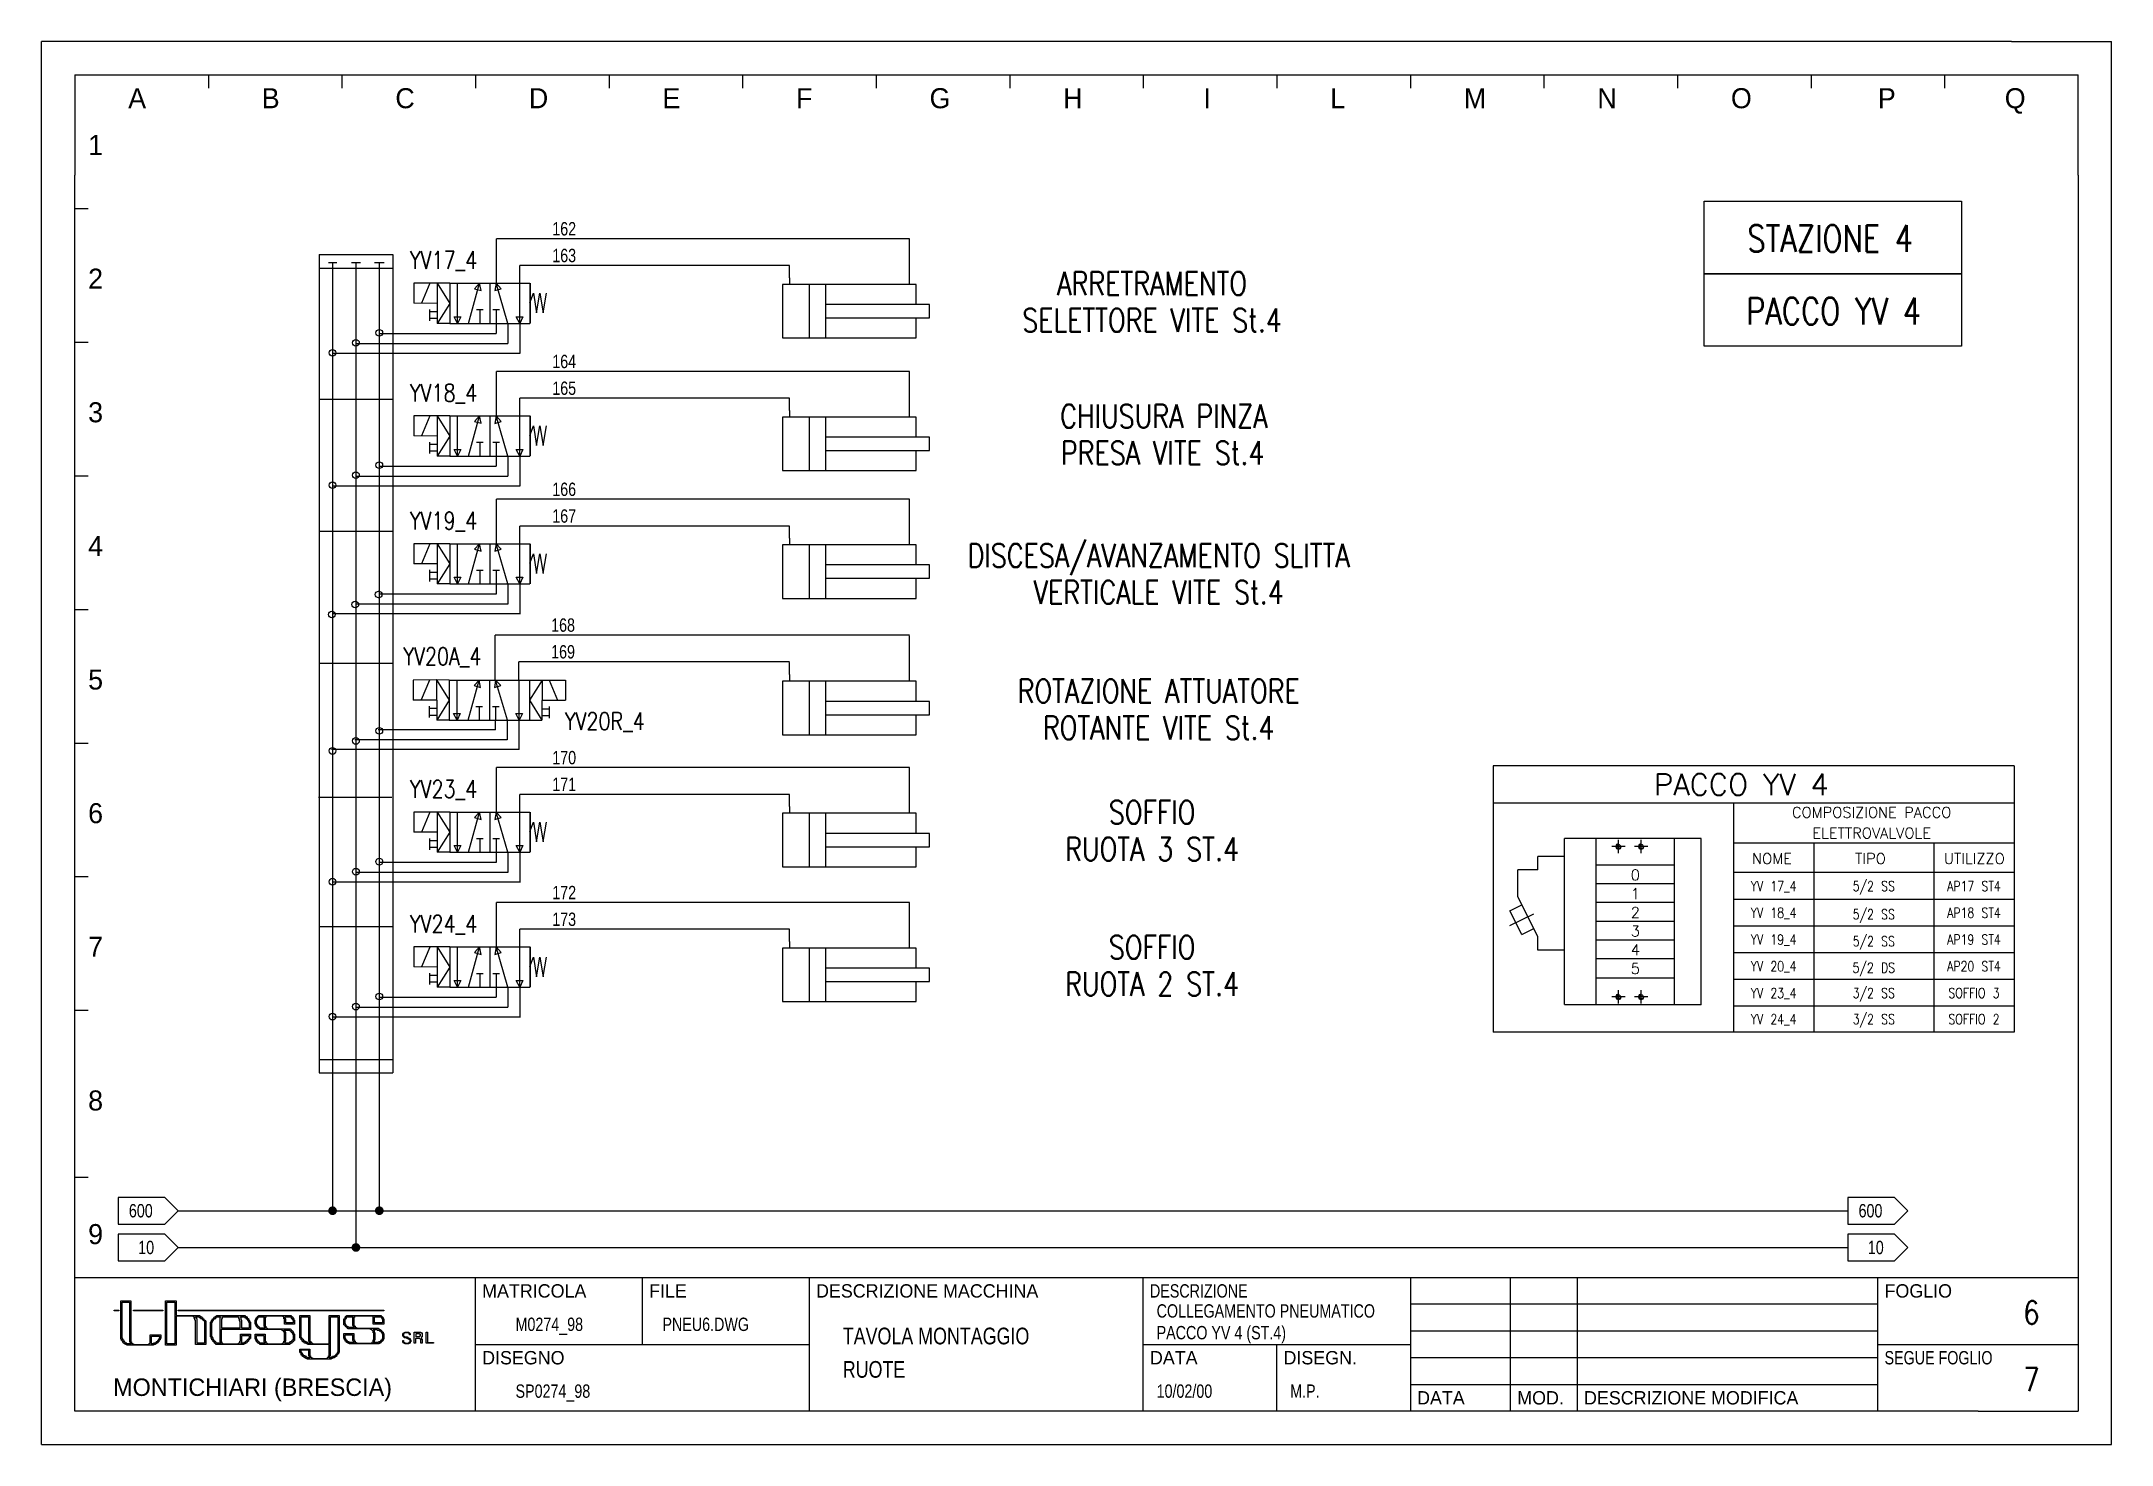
# Model space of a CAD drawing. Extents: x 5 to 315, y 5 to 215.
import ezdxf
from ezdxf.enums import TextEntityAlignment as Align

# ---------------------------------------------------------------- set-up
doc = ezdxf.new("R2010")
doc.units = 0
doc.header["$MEASUREMENT"] = 0
doc.linetypes.add('TRAT-C', pattern=[3.5, 2.5, -1])
doc.layers.get('0').update_dxf_attribs({"linetype": 'CONTINUOUS'})
for name, color, linetype in [('2', 7, 'CONTINUOUS'), ('CONTORNO', 7, 'CONTINUOUS'), ('FORMATO', 3, 'CONTINUOUS'), ('LINEAFIN', 4, 'CONTINUOUS'), ('QUOTA', 3, 'CONTINUOUS'), ('TESTI', 1, 'TRAT-C')]:
    doc.layers.add(name, color=color, linetype=linetype)
doc.styles.add('15TXT', font='TXT.shx', dxfattribs={"width": 0.8, "height": 1.5})
doc.styles.add('20TXT', font='TXT', dxfattribs={"width": 0.8, "height": 2})
doc.styles.add('30TXT', font='txt', dxfattribs={"height": 3})
doc.styles.add('35SIM', font='romans', dxfattribs={"width": 0.8, "height": 3.5})
doc.styles.add('ROMANS', font='romans.shx')

# ---------------------------------------------------------------- blocks, each defined once
blk = doc.blocks.new('THESYS')
at = {"color": 7}
for points in [[(0.045, 0.325), (0.12, 0.325), (0.12, 0.02), (0.125, 0.02), (0.125, 0.01), (0.13, 0.01), (0.13, 0.005), (0.14, 0.005), (0.14, 0), (0.255, 0), (0.255, 0.005), (0.26, 0.005), (0.26, 0.01), (0.265, 0.01), (0.265, 0.07), (0.345, 0.07), (0.345, 0.045), (0.34, 0.045), (0.34, 0.035), (0.335, 0.035), (0.335, 0.03), (0.33, 0.03), (0.33, 0.02), (0.325, 0.02), (0.325, 0.015), (0.32, 0.015), (0.32, 0.01), (0.31, 0.01), (0.31, 0.005), (0.305, 0.005), (0.305, 0), (0.29, 0), (0.29, -0.005), (0.09, -0.005), (0.09, 0), (0.08, 0), (0.08, 0.005), (0.07, 0.005), (0.07, 0.01), (0.065, 0.01), (0.065, 0.015), (0.06, 0.015), (0.06, 0.025), (0.055, 0.025), (0.055, 0.03), (0.05, 0.03), (0.05, 0.04), (0.045, 0.04)], [(0.055, 0.315), (0.11, 0.315), (0.11, 0.02), (0.115, 0.02), (0.115, 0.01), (0.12, 0.01), (0.12, 0.005), (0.125, 0.005), (0.09, 0.005), (0.09, 0.01), (0.08, 0.01), (0.08, 0.015), (0.075, 0.015), (0.075, 0.02), (0.07, 0.02), (0.07, 0.03), (0.065, 0.03), (0.065, 0.035), (0.06, 0.035), (0.06, 0.045), (0.055, 0.045)], [(0.38, 0.325), (0.459, 0.325), (0.459, 0.215), (0.635, 0.215), (0.635, 0.21), (0.64, 0.21), (0.64, 0.205), (0.65, 0.205), (0.65, 0.2), (0.655, 0.2), (0.655, 0.194), (0.66, 0.194), (0.66, 0.19), (0.665, 0.19), (0.665, 0.184), (0.67, 0.184), (0.67, 0.18), (0.675, 0.18), (0.675, 0.175), (0.68, 0.175), (0.68, 0), (0.605, 0), (0.605, 0.18), (0.6, 0.18), (0.6, 0.194), (0.595, 0.194), (0.595, 0.205), (0.59, 0.205), (0.59, 0.21), (0.459, 0.21), (0.459, -0.005), (0.38, -0.005)], [(0.39, 0.315), (0.449, 0.315), (0.449, 0.005), (0.39, 0.005)], [(-0.005, 0.255), (0.03, 0.255), (0.03, 0.25), (-0.005, 0.25)], [(0.14, 0.255), (0.36, 0.255), (0.36, 0.25), (0.14, 0.25)], [(0.475, 0.255), (2.015, 0.255), (2.015, 0.25), (0.475, 0.25)], [(0.605, 0.205), (0.63, 0.205), (0.63, 0.2), (0.64, 0.2), (0.64, 0.194), (0.65, 0.194), (0.65, 0.19), (0.655, 0.19), (0.655, 0.184), (0.66, 0.184), (0.66, 0.18), (0.665, 0.18), (0.665, 0.175), (0.67, 0.175), (0.67, 0.01), (0.615, 0.01), (0.615, 0.19), (0.61, 0.19), (0.61, 0.2), (0.605, 0.2)], [(0.76, 0.215), (0.975, 0.215), (0.975, 0.21), (0.98, 0.21), (0.98, 0.205), (0.99, 0.205), (0.99, 0.194), (1, 0.194), (1, 0.184), (1.005, 0.184), (1.005, 0.175), (1.01, 0.175), (1.01, 0.165), (1.015, 0.165), (1.015, 0.11), (0.795, 0.11), (0.795, 0.02), (0.8, 0.02), (0.8, 0.01), (0.805, 0.01), (0.805, 0.005), (0.925, 0.005), (0.925, 0.01), (0.93, 0.01), (0.93, 0.015), (0.935, 0.015), (0.935, 0.025), (0.94, 0.025), (0.94, 0.075), (1.015, 0.075), (1.015, 0.045), (1.01, 0.045), (1.01, 0.04), (1.005, 0.04), (1.005, 0.035), (1, 0.035), (1, 0.025), (0.995, 0.025), (0.995, 0.02), (0.99, 0.02), (0.99, 0.015), (0.985, 0.015), (0.985, 0.01), (0.975, 0.01), (0.975, 0.005), (0.965, 0.005), (0.965, 0), (0.755, 0), (0.755, 0.005), (0.75, 0.005), (0.75, 0.01), (0.745, 0.01), (0.745, 0.02), (0.735, 0.02), (0.735, 0.03), (0.73, 0.03), (0.73, 0.035), (0.725, 0.035), (0.725, 0.045), (0.72, 0.045), (0.72, 0.055), (0.715, 0.055), (0.715, 0.165), (0.72, 0.165), (0.72, 0.175), (0.725, 0.175), (0.725, 0.184), (0.73, 0.184), (0.73, 0.19), (0.735, 0.19), (0.735, 0.194), (0.74, 0.194), (0.74, 0.2), (0.745, 0.2), (0.745, 0.205), (0.755, 0.205), (0.755, 0.21), (0.76, 0.21)], [(0.76, 0.205), (0.79, 0.205), (0.79, 0.2), (0.785, 0.2), (0.785, 0.02), (0.79, 0.02), (0.79, 0.01), (0.795, 0.01), (0.76, 0.01), (0.76, 0.015), (0.755, 0.015), (0.755, 0.02), (0.75, 0.02), (0.75, 0.025), (0.745, 0.025), (0.745, 0.03), (0.74, 0.03), (0.74, 0.035), (0.735, 0.035), (0.735, 0.05), (0.73, 0.05), (0.73, 0.055), (0.725, 0.055), (0.725, 0.165), (0.73, 0.165), (0.73, 0.175), (0.735, 0.175), (0.735, 0.184), (0.74, 0.184), (0.74, 0.19), (0.745, 0.19), (0.745, 0.194), (0.755, 0.194), (0.755, 0.2), (0.76, 0.2)], [(0.805, 0.205), (0.925, 0.205), (0.925, 0.194), (0.93, 0.194), (0.93, 0.175), (0.935, 0.175), (0.935, 0.12), (0.8, 0.12), (0.8, 0.194), (0.805, 0.194)], [(0.94, 0.205), (0.97, 0.205), (0.97, 0.2), (0.98, 0.2), (0.98, 0.194), (0.985, 0.194), (0.985, 0.19), (0.99, 0.19), (0.99, 0.184), (0.995, 0.184), (0.995, 0.175), (1, 0.175), (1, 0.165), (1.005, 0.165), (1.005, 0.12), (0.95, 0.12), (0.95, 0.18), (0.945, 0.18), (0.945, 0.2), (0.94, 0.2)], [(1.075, 0.215), (1.32, 0.215), (1.32, 0.21), (1.325, 0.21), (1.325, 0.205), (1.33, 0.205), (1.33, 0.2), (1.335, 0.2), (1.335, 0.194), (1.34, 0.194), (1.34, 0.18), (1.345, 0.18), (1.345, 0.15), (1.27, 0.15), (1.27, 0.19), (1.265, 0.19), (1.265, 0.205), (1.26, 0.205), (1.26, 0.21), (1.13, 0.21), (1.13, 0.2), (1.125, 0.2), (1.125, 0.135), (1.13, 0.135), (1.13, 0.125), (1.135, 0.125), (1.135, 0.12), (1.14, 0.12), (1.14, 0.115), (1.315, 0.115), (1.315, 0.11), (1.32, 0.11), (1.32, 0.105), (1.325, 0.105), (1.325, 0.1), (1.33, 0.1), (1.33, 0.095), (1.335, 0.095), (1.335, 0.085), (1.34, 0.085), (1.34, 0.075), (1.345, 0.075), (1.345, 0.03), (1.34, 0.03), (1.34, 0.025), (1.335, 0.025), (1.335, 0.02), (1.33, 0.02), (1.33, 0.015), (1.325, 0.015), (1.325, 0.01), (1.315, 0.01), (1.315, 0.005), (1.31, 0.005), (1.31, 0), (1.085, 0), (1.085, 0.005), (1.08, 0.005), (1.08, 0.01), (1.07, 0.01), (1.07, 0.015), (1.065, 0.015), (1.065, 0.02), (1.06, 0.02), (1.06, 0.03), (1.055, 0.03), (1.055, 0.04), (1.05, 0.04), (1.05, 0.075), (1.125, 0.075), (1.125, 0.025), (1.13, 0.025), (1.13, 0.015), (1.135, 0.015), (1.135, 0.01), (1.14, 0.01), (1.14, 0.005), (1.255, 0.005), (1.255, 0.01), (1.26, 0.01), (1.26, 0.015), (1.265, 0.015), (1.265, 0.025), (1.27, 0.025), (1.27, 0.09), (1.265, 0.09), (1.265, 0.1), (1.255, 0.1), (1.255, 0.105), (1.25, 0.105), (1.25, 0.11), (1.085, 0.11), (1.085, 0.115), (1.08, 0.115), (1.08, 0.12), (1.07, 0.12), (1.07, 0.125), (1.065, 0.125), (1.065, 0.13), (1.06, 0.13), (1.06, 0.14), (1.055, 0.14), (1.055, 0.15), (1.05, 0.15), (1.05, 0.184), (1.055, 0.184), (1.055, 0.194), (1.06, 0.194), (1.06, 0.2), (1.065, 0.2), (1.065, 0.205), (1.07, 0.205), (1.07, 0.21), (1.075, 0.21)], [(1.075, 0.205), (1.12, 0.205), (1.12, 0.2), (1.115, 0.2), (1.115, 0.135), (1.12, 0.135), (1.12, 0.125), (1.125, 0.125), (1.125, 0.12), (1.085, 0.12), (1.085, 0.125), (1.08, 0.125), (1.08, 0.13), (1.075, 0.13), (1.075, 0.135), (1.07, 0.135), (1.07, 0.14), (1.065, 0.14), (1.065, 0.15), (1.06, 0.15), (1.06, 0.184), (1.065, 0.184), (1.065, 0.194), (1.07, 0.194), (1.07, 0.2), (1.075, 0.2)], [(1.275, 0.205), (1.32, 0.205), (1.32, 0.194), (1.33, 0.194), (1.33, 0.184), (1.335, 0.184), (1.335, 0.16), (1.28, 0.16), (1.28, 0.19), (1.275, 0.19)], [(1.385, 0.215), (1.46, 0.215), (1.46, 0.025), (1.465, 0.025), (1.465, 0.02), (1.47, 0.02), (1.47, 0.015), (1.474, 0.015), (1.474, 0.01), (1.48, 0.01), (1.48, 0.005), (1.605, 0.005), (1.605, 0.215), (1.68, 0.215), (1.68, -0.06), (1.675, -0.06), (1.675, -0.07), (1.67, -0.07), (1.67, -0.075), (1.665, -0.075), (1.665, -0.08), (1.66, -0.08), (1.66, -0.09), (1.65, -0.09), (1.65, -0.095), (1.645, -0.095), (1.645, -0.1), (1.63, -0.1), (1.63, -0.105), (1.62, -0.105), (1.62, -0.11), (1.44, -0.11), (1.44, -0.105), (1.43, -0.105), (1.43, -0.1), (1.42, -0.1), (1.42, -0.095), (1.415, -0.095), (1.415, -0.09), (1.405, -0.09), (1.405, -0.08), (1.395, -0.08), (1.395, -0.065), (1.39, -0.065), (1.39, -0.06), (1.385, -0.06), (1.385, -0.035), (1.46, -0.035), (1.46, -0.085), (1.465, -0.085), (1.465, -0.095), (1.47, -0.095), (1.47, -0.1), (1.48, -0.1), (1.48, -0.105), (1.59, -0.105), (1.59, -0.1), (1.595, -0.1), (1.595, -0.095), (1.6, -0.095), (1.6, -0.085), (1.605, -0.085), (1.605, 0), (1.445, 0), (1.445, 0.005), (1.435, 0.005), (1.435, 0.01), (1.42, 0.01), (1.42, 0.015), (1.415, 0.015), (1.415, 0.02), (1.405, 0.02), (1.405, 0.03), (1.4, 0.03), (1.4, 0.035), (1.395, 0.035), (1.395, 0.045), (1.39, 0.045), (1.39, 0.05), (1.385, 0.05)], [(1.395, 0.205), (1.45, 0.205), (1.45, 0.025), (1.454, 0.025), (1.454, 0.02), (1.46, 0.02), (1.46, 0.015), (1.465, 0.015), (1.465, 0.01), (1.47, 0.01), (1.445, 0.01), (1.445, 0.015), (1.435, 0.015), (1.435, 0.02), (1.425, 0.02), (1.425, 0.025), (1.415, 0.025), (1.415, 0.035), (1.41, 0.035), (1.41, 0.04), (1.405, 0.04), (1.405, 0.045), (1.4, 0.045), (1.4, 0.05), (1.395, 0.05)], [(1.615, 0.205), (1.67, 0.205), (1.67, -0.06), (1.665, -0.06), (1.665, -0.07), (1.66, -0.07), (1.66, -0.075), (1.655, -0.075), (1.655, -0.08), (1.65, -0.08), (1.65, -0.085), (1.645, -0.085), (1.645, -0.09), (1.63, -0.09), (1.63, -0.095), (1.62, -0.095), (1.62, -0.1), (1.605, -0.1), (1.605, -0.095), (1.61, -0.095), (1.61, -0.085), (1.615, -0.085)], [(1.735, 0.215), (1.995, 0.215), (1.995, 0.21), (2, 0.21), (2, 0.205), (2.005, 0.205), (2.005, 0.2), (2.01, 0.2), (2.01, 0.19), (2.015, 0.19), (2.015, 0.15), (1.935, 0.15), (1.935, 0.21), (1.795, 0.21), (1.795, 0.2), (1.79, 0.2), (1.79, 0.14), (1.795, 0.14), (1.795, 0.135), (1.8, 0.135), (1.8, 0.125), (1.81, 0.125), (1.81, 0.12), (1.975, 0.12), (1.975, 0.115), (1.98, 0.115), (1.98, 0.11), (1.99, 0.11), (1.99, 0.105), (1.995, 0.105), (1.995, 0.1), (2, 0.1), (2, 0.095), (2.005, 0.095), (2.005, 0.09), (2.01, 0.09), (2.01, 0.08), (2.015, 0.08), (2.015, 0.04), (2.01, 0.04), (2.01, 0.03), (2.005, 0.03), (2.005, 0.025), (2, 0.025), (2, 0.02), (1.995, 0.02), (1.995, 0.015), (1.99, 0.015), (1.99, 0.01), (1.98, 0.01), (1.98, 0.005), (1.755, 0.005), (1.755, 0.01), (1.745, 0.01), (1.745, 0.015), (1.735, 0.015), (1.735, 0.025), (1.725, 0.025), (1.725, 0.035), (1.72, 0.035), (1.72, 0.045), (1.715, 0.045), (1.715, 0.08), (1.79, 0.08), (1.79, 0.035), (1.795, 0.035), (1.795, 0.025), (1.8, 0.025), (1.8, 0.015), (1.81, 0.015), (1.81, 0.01), (1.925, 0.01), (1.925, 0.015), (1.93, 0.015), (1.93, 0.02), (1.935, 0.02), (1.935, 0.035), (1.94, 0.035), (1.94, 0.085), (1.935, 0.085), (1.935, 0.1), (1.93, 0.1), (1.93, 0.105), (1.925, 0.105), (1.925, 0.11), (1.915, 0.11), (1.915, 0.115), (1.745, 0.115), (1.745, 0.12), (1.74, 0.12), (1.74, 0.125), (1.735, 0.125), (1.735, 0.13), (1.73, 0.13), (1.73, 0.135), (1.725, 0.135), (1.725, 0.14), (1.72, 0.14), (1.72, 0.145), (1.715, 0.145), (1.715, 0.19), (1.72, 0.19), (1.72, 0.194), (1.725, 0.194), (1.725, 0.205), (1.73, 0.205), (1.73, 0.21), (1.735, 0.21)], [(1.735, 0.205), (1.785, 0.205), (1.785, 0.2), (1.78, 0.2), (1.78, 0.14), (1.785, 0.14), (1.785, 0.135), (1.79, 0.135), (1.79, 0.125), (1.795, 0.125), (1.75, 0.125), (1.75, 0.13), (1.74, 0.13), (1.74, 0.135), (1.735, 0.135), (1.735, 0.14), (1.73, 0.14), (1.73, 0.15), (1.725, 0.15), (1.725, 0.19), (1.73, 0.19), (1.73, 0.194), (1.735, 0.194)], [(1.945, 0.205), (1.995, 0.205), (1.995, 0.2), (2, 0.2), (2, 0.19), (2.005, 0.19), (2.005, 0.16), (1.945, 0.16)], [(0.275, 0.06), (0.335, 0.06), (0.335, 0.045), (0.33, 0.045), (0.33, 0.035), (0.325, 0.035), (0.325, 0.03), (0.32, 0.03), (0.32, 0.02), (0.31, 0.02), (0.31, 0.015), (0.305, 0.015), (0.305, 0.01), (0.29, 0.01), (0.29, 0.005), (0.27, 0.005), (0.275, 0.005)], [(0.95, 0.065), (1.005, 0.065), (1.005, 0.045), (1, 0.045), (1, 0.04), (0.995, 0.04), (0.995, 0.035), (0.99, 0.035), (0.99, 0.03), (0.985, 0.03), (0.985, 0.025), (0.98, 0.025), (0.98, 0.02), (0.975, 0.02), (0.975, 0.015), (0.965, 0.015), (0.965, 0.01), (0.94, 0.01), (0.945, 0.01), (0.945, 0.015), (0.95, 0.015)], [(1.06, 0.065), (1.115, 0.065), (1.115, 0.02), (1.12, 0.02), (1.12, 0.015), (1.125, 0.015), (1.125, 0.01), (1.085, 0.01), (1.085, 0.015), (1.08, 0.015), (1.08, 0.02), (1.075, 0.02), (1.075, 0.025), (1.07, 0.025), (1.07, 0.03), (1.065, 0.03), (1.065, 0.04), (1.06, 0.04)], [(1.265, 0.105), (1.31, 0.105), (1.31, 0.1), (1.315, 0.1), (1.315, 0.095), (1.32, 0.095), (1.32, 0.09), (1.325, 0.09), (1.325, 0.085), (1.33, 0.085), (1.33, 0.075), (1.335, 0.075), (1.335, 0.035), (1.33, 0.035), (1.33, 0.03), (1.325, 0.03), (1.325, 0.025), (1.32, 0.025), (1.32, 0.02), (1.31, 0.02), (1.31, 0.015), (1.305, 0.015), (1.305, 0.01), (1.27, 0.01), (1.275, 0.01), (1.275, 0.025), (1.28, 0.025), (1.28, 0.09), (1.275, 0.09), (1.275, 0.1), (1.27, 0.1), (1.27, 0.105)], [(1.725, 0.07), (1.78, 0.07), (1.78, 0.03), (1.785, 0.03), (1.785, 0.025), (1.79, 0.025), (1.79, 0.015), (1.795, 0.015), (1.755, 0.015), (1.755, 0.02), (1.745, 0.02), (1.745, 0.025), (1.74, 0.025), (1.74, 0.03), (1.735, 0.03), (1.735, 0.035), (1.73, 0.035), (1.73, 0.045), (1.725, 0.045)], [(1.935, 0.11), (1.965, 0.11), (1.965, 0.105), (1.98, 0.105), (1.98, 0.1), (1.99, 0.1), (1.99, 0.095), (1.995, 0.095), (1.995, 0.09), (2, 0.09), (2, 0.08), (2.005, 0.08), (2.005, 0.04), (2, 0.04), (2, 0.03), (1.99, 0.03), (1.99, 0.02), (1.975, 0.02), (1.975, 0.015), (1.935, 0.015), (1.945, 0.015), (1.945, 0.035), (1.95, 0.035), (1.95, 0.085), (1.945, 0.085), (1.945, 0.105), (1.94, 0.105), (1.94, 0.11)], [(2.17, 0.09), (2.2, 0.09), (2.2, 0.085), (2.205, 0.085), (2.205, 0.08), (2.21, 0.08), (2.21, 0.07), (2.205, 0.07), (2.205, 0.08), (2.2, 0.08), (2.2, 0.085), (2.165, 0.085), (2.165, 0.08), (2.16, 0.08), (2.16, 0.06), (2.165, 0.06), (2.165, 0.055), (2.19, 0.055), (2.19, 0.05), (2.2, 0.05), (2.2, 0.045), (2.21, 0.045), (2.21, 0.035), (2.215, 0.035), (2.215, 0.02), (2.21, 0.02), (2.21, 0.01), (2.2, 0.01), (2.2, 0.005), (2.17, 0.005), (2.17, 0.01), (2.16, 0.01), (2.16, 0.015), (2.155, 0.015), (2.155, 0.03), (2.16, 0.03), (2.16, 0.015), (2.17, 0.015), (2.17, 0.01), (2.2, 0.01), (2.2, 0.015), (2.205, 0.015), (2.205, 0.02), (2.21, 0.02), (2.21, 0.035), (2.205, 0.035), (2.205, 0.04), (2.195, 0.04), (2.195, 0.045), (2.185, 0.045), (2.185, 0.05), (2.165, 0.05), (2.165, 0.055), (2.16, 0.055), (2.16, 0.06), (2.155, 0.06), (2.155, 0.08), (2.16, 0.08), (2.16, 0.085), (2.17, 0.085)], [(2.24, 0.09), (2.29, 0.09), (2.29, 0.085), (2.3, 0.085), (2.3, 0.055), (2.295, 0.055), (2.295, 0.04), (2.3, 0.04), (2.3, 0.01), (2.29, 0.01), (2.29, 0.04), (2.285, 0.04), (2.285, 0.045), (2.25, 0.045), (2.25, 0.01), (2.24, 0.01)], [(2.255, 0.08), (2.28, 0.08), (2.28, 0.075), (2.285, 0.075), (2.285, 0.06), (2.28, 0.06), (2.28, 0.055), (2.255, 0.055)], [(2.33, 0.09), (2.34, 0.09), (2.34, 0.015), (2.385, 0.015), (2.385, 0.01), (2.33, 0.01)], [(1.395, -0.04), (1.45, -0.04), (1.45, -0.085), (1.454, -0.085), (1.454, -0.095), (1.46, -0.095), (1.46, -0.1), (1.44, -0.1), (1.44, -0.095), (1.435, -0.095), (1.435, -0.09), (1.425, -0.09), (1.425, -0.085), (1.415, -0.085), (1.415, -0.08), (1.41, -0.08), (1.41, -0.075), (1.405, -0.075), (1.405, -0.065), (1.4, -0.065), (1.4, -0.06), (1.395, -0.06)]]:
    blk.add_lwpolyline(points, close=True, dxfattribs=at)
blk = doc.blocks.new('CEI7')
at = {"color": 1, "const_width": 0.65}
blk.add_lwpolyline([(0, -0.325, 1), (0, 0.325, 1)], format="xyb", close=True, dxfattribs=at)
blk = doc.blocks.new('CONN')
at = {"layer": 'FORMATO'}
blk.add_blockref('CEI7', (0, 0), dxfattribs=at)

msp = doc.modelspace()

# ---------------------------------------------------------------- linework, layer by layer
for p, q in [((46.6, 183.09), (46.6, 60.65)), ((46.6, 183.09), (57.6, 183.09)), ((57.6, 183.09), (57.6, 60.65)), ((46.6, 181.09), (57.6, 181.09)), ((48.01, 181.89), (49.24, 181.89)), ((48.6, 181.86), (48.6, 40.25)), ((51.44, 181.89), (52.8, 181.89)), ((52.1, 181.86), (52.1, 34.5)), ((54.89, 181.89), (56.32, 181.89)), ((55.6, 181.89), (55.6, 60.65)), ((64.28, 178.81), (60.75, 178.8)), ((60.75, 178.8), (60.76, 175.81)), ((63.18, 178.8), (61.93, 175.82)), ((66.16, 178.8), (64.26, 178.81)), ((64.26, 178.81), (64.27, 172.8)), ((64.26, 178.81), (66.16, 175.8)), ((66.16, 178.8), (78.16, 178.8)), ((66.16, 178.8), (66.16, 172.8)), ((66.16, 178.8), (78.16, 178.8)), ((66.16, 178.8), (66.16, 172.8)), ((67.32, 172.8), (67.32, 178.78)), ((68.97, 172.8), (70.61, 178.8)), ((70.61, 178.8), (69.86, 177.97)), ((69.86, 177.97), (70.83, 177.71)), ((70.83, 177.71), (70.61, 178.8)), ((72.16, 178.8), (72.16, 172.8)), ((73.1, 178.8), (72.91, 177.7)), ((72.91, 177.7), (73.87, 177.98)), ((73.87, 177.98), (73.1, 178.8)), ((74.87, 172.8), (73.1, 178.8)), ((76.62, 172.8), (76.62, 178.78)), ((78.16, 178.8), (78.16, 172.8)), ((78.16, 178.8), (78.16, 172.8)), ((78.16, 175.88), (78.67, 177.31)), ((78.17, 178.82), (78.17, 172.82)), ((78.17, 178.82), (78.17, 172.82)), ((78.67, 177.31), (79.15, 174.36)), ((79.15, 174.36), (79.66, 177.31)), ((79.66, 177.31), (80.16, 174.36)), ((80.13, 174.39), (80.66, 177.31)), ((136, 178.63), (116, 178.63)), ((116, 178.63), (116, 170.63)), ((117, 179.63), (117, 178.63)), ((120, 170.63), (120, 178.63)), ((122.45, 170.63), (122.45, 178.63)), ((135, 178.63), (135, 179.63)), ((136, 175.6), (136, 178.63)), ((64.29, 175.8), (60.76, 175.81)), ((63.13, 174.88), (63.13, 173.18)), ((64.27, 174.52), (63.15, 174.52)), ((66.16, 175.8), (64.27, 172.8)), ((67.32, 172.8), (66.81, 173.8)), ((66.81, 173.8), (67.8, 173.79)), ((67.8, 173.79), (67.32, 172.8)), ((70.65, 174.81), (70.15, 174.81)), ((70.64, 174.81), (70.64, 172.81)), ((71.15, 174.81), (70.65, 174.81)), ((73.11, 174.81), (72.61, 174.81)), ((73.1, 174.8), (73.1, 172.8)), ((73.61, 174.81), (73.11, 174.81)), ((76.11, 173.8), (77.1, 173.79)), ((76.62, 172.8), (76.11, 173.8)), ((77.1, 173.79), (76.62, 172.8)), ((138, 175.63), (122.45, 175.63)), ((122.45, 173.63), (138, 173.63)), ((136, 170.63), (136, 173.63)), ((138, 173.63), (138, 175.63)), ((73.12, 171.25), (55.6, 171.25)), ((64.27, 173.52), (63.15, 173.52)), ((66.16, 172.8), (64.27, 172.8)), ((66.16, 172.8), (78.16, 172.8)), ((66.16, 172.8), (78.16, 172.8)), ((73.12, 172.8), (73.12, 171.27)), ((74.85, 172.8), (74.85, 169.78)), ((76.64, 172.77), (76.64, 168.28)), ((116, 170.63), (136, 170.63)), ((76.64, 168.31), (48.6, 168.31)), ((74.85, 169.76), (52.1, 169.76)), ((46.59, 161.46), (57.54, 161.46)), ((64.28, 158.95), (60.75, 158.95)), ((60.75, 158.94), (60.76, 155.95)), ((63.18, 158.94), (61.93, 155.96)), ((64.26, 158.95), (64.27, 152.95)), ((64.26, 158.95), (66.16, 155.94)), ((66.16, 158.94), (64.26, 158.95)), ((66.16, 158.94), (66.16, 152.94)), ((66.16, 158.94), (66.16, 152.94)), ((66.16, 158.94), (78.16, 158.94)), ((66.16, 158.94), (78.16, 158.94)), ((67.32, 152.94), (67.32, 158.92)), ((68.97, 152.94), (70.61, 158.94)), ((70.61, 158.95), (69.86, 158.11)), ((69.86, 158.11), (70.83, 157.85)), ((70.83, 157.85), (70.61, 158.95)), ((72.16, 158.94), (72.16, 152.94)), ((73.1, 158.94), (72.91, 157.84)), ((72.91, 157.84), (73.87, 158.13)), ((73.87, 158.13), (73.1, 158.94)), ((74.87, 152.94), (73.1, 158.94)), ((76.62, 152.94), (76.62, 158.92)), ((78.16, 158.94), (78.16, 152.94)), ((78.16, 158.94), (78.16, 152.94)), ((78.17, 158.96), (78.17, 152.96)), ((78.17, 158.96), (78.17, 152.96)), ((116, 158.77), (116, 150.77)), ((136, 158.77), (116, 158.77)), ((117, 159.77), (117, 158.77)), ((120, 150.77), (120, 158.77)), ((122.45, 150.77), (122.45, 158.77)), ((135, 158.77), (135, 159.77)), ((136, 155.74), (136, 158.77)), ((64.29, 155.94), (60.76, 155.95)), ((63.13, 155.02), (63.13, 153.32)), ((66.16, 155.94), (64.27, 152.95)), ((78.16, 156.03), (78.67, 157.45)), ((78.67, 157.45), (79.15, 154.5)), ((79.15, 154.5), (79.66, 157.45)), ((79.66, 157.45), (80.16, 154.5)), ((80.13, 154.53), (80.66, 157.45)), ((138, 155.77), (122.45, 155.77)), ((138, 153.77), (138, 155.77)), ((64.27, 154.66), (63.15, 154.66)), ((64.27, 153.66), (63.15, 153.66)), ((66.16, 152.94), (64.27, 152.95)), ((66.16, 152.94), (78.16, 152.94)), ((66.16, 152.94), (78.16, 152.94)), ((66.81, 153.94), (67.8, 153.94)), ((67.32, 152.94), (66.81, 153.94)), ((67.8, 153.94), (67.32, 152.94)), ((70.65, 154.95), (70.15, 154.95)), ((70.64, 154.95), (70.64, 152.95)), ((71.15, 154.95), (70.65, 154.95)), ((73.11, 154.95), (72.61, 154.95)), ((73.1, 154.94), (73.1, 152.94)), ((73.61, 154.95), (73.11, 154.95)), ((73.12, 152.94), (73.12, 151.41)), ((74.85, 152.94), (74.85, 149.92)), ((76.62, 152.94), (76.11, 153.94)), ((76.11, 153.94), (77.1, 153.94)), ((77.1, 153.94), (76.62, 152.94)), ((76.64, 152.91), (76.64, 148.42)), ((122.45, 153.77), (138, 153.77)), ((136, 150.77), (136, 153.77)), ((74.85, 149.9), (52.1, 149.9)), ((73.12, 151.39), (55.6, 151.39)), ((116, 150.77), (136, 150.77)), ((76.64, 148.45), (48.6, 148.45)), ((46.59, 141.71), (57.54, 141.71)), ((60.75, 139.82), (60.76, 136.83)), ((64.28, 139.82), (60.75, 139.82)), ((63.18, 139.82), (61.93, 136.83)), ((64.26, 139.82), (66.16, 136.82)), ((64.26, 139.82), (64.27, 133.82)), ((66.16, 139.82), (64.26, 139.82)), ((66.16, 139.82), (66.16, 133.82)), ((66.16, 139.82), (66.16, 133.82)), ((66.16, 139.82), (78.16, 139.82)), ((66.16, 139.82), (78.16, 139.82)), ((67.32, 133.82), (67.32, 139.8)), ((68.97, 133.82), (70.61, 139.82)), ((70.61, 139.82), (69.86, 138.99)), ((70.83, 138.73), (70.61, 139.82)), ((72.16, 139.82), (72.16, 133.82)), ((73.1, 139.82), (72.91, 138.72)), ((73.87, 139), (73.1, 139.82)), ((74.87, 133.82), (73.1, 139.82)), ((76.62, 133.82), (76.62, 139.8)), ((78.16, 139.82), (78.16, 133.82)), ((78.16, 139.82), (78.16, 133.82)), ((78.17, 139.83), (78.17, 133.83)), ((78.17, 139.83), (78.17, 133.83)), ((136, 139.65), (116, 139.65)), ((116, 139.65), (116, 131.65)), ((117, 140.65), (117, 139.65)), ((120, 131.65), (120, 139.65)), ((122.45, 131.65), (122.45, 139.65)), ((135, 139.65), (135, 140.65)), ((136, 136.62), (136, 139.65)), ((64.29, 136.82), (60.76, 136.83)), ((66.16, 136.82), (64.27, 133.82)), ((69.86, 138.99), (70.83, 138.73)), ((72.91, 138.72), (73.87, 139)), ((78.16, 136.9), (78.67, 138.33)), ((78.67, 138.33), (79.15, 135.37)), ((79.15, 135.37), (79.66, 138.33)), ((79.66, 138.33), (80.16, 135.37)), ((80.13, 135.41), (80.66, 138.32)), ((138, 136.65), (122.45, 136.65)), ((138, 134.65), (138, 136.65)), ((63.13, 135.9), (63.13, 134.19)), ((64.27, 135.54), (63.15, 135.54)), ((64.27, 134.54), (63.15, 134.54)), ((66.16, 133.82), (64.27, 133.82)), ((66.16, 133.82), (78.16, 133.82)), ((66.16, 133.82), (78.16, 133.82)), ((67.32, 133.82), (66.81, 134.81)), ((66.81, 134.81), (67.8, 134.81)), ((67.8, 134.81), (67.32, 133.82)), ((70.65, 135.82), (70.15, 135.82)), ((70.64, 135.82), (70.64, 133.82)), ((71.15, 135.82), (70.65, 135.82)), ((73.11, 135.82), (72.61, 135.82)), ((73.1, 135.82), (73.1, 133.82)), ((73.61, 135.82), (73.11, 135.82)), ((73.12, 133.82), (73.12, 132.29)), ((74.85, 133.81), (74.85, 130.79)), ((76.62, 133.82), (76.11, 134.81)), ((76.11, 134.81), (77.1, 134.81)), ((77.1, 134.81), (76.62, 133.82)), ((76.64, 133.79), (76.64, 129.29)), ((122.45, 134.65), (138, 134.65)), ((136, 131.65), (136, 134.64)), ((74.85, 130.77), (52.1, 130.77)), ((73.12, 132.27), (55.6, 132.27)), ((116, 131.65), (136, 131.65)), ((76.64, 129.33), (48.6, 129.33)), ((46.59, 121.96), (57.54, 121.96)), ((64.2, 119.43), (60.67, 119.42)), ((60.67, 119.42), (60.68, 116.43)), ((63.1, 119.42), (61.85, 116.44)), ((64.18, 119.43), (64.19, 113.42)), ((66.08, 119.42), (64.18, 119.43)), ((64.18, 119.43), (66.08, 116.42)), ((66.08, 119.42), (78.08, 119.42)), ((66.08, 119.42), (78.08, 119.42)), ((66.08, 119.42), (66.08, 113.42)), ((66.08, 119.42), (66.08, 113.42)), ((67.24, 113.42), (67.24, 119.4)), ((68.89, 113.42), (70.53, 119.42)), ((70.53, 119.42), (69.78, 118.59)), ((69.78, 118.59), (70.75, 118.33)), ((70.75, 118.33), (70.53, 119.42)), ((72.08, 119.42), (72.08, 113.42)), ((73.02, 119.42), (72.83, 118.32)), ((72.83, 118.32), (73.79, 118.6)), ((74.79, 113.42), (73.02, 119.42)), ((73.79, 118.6), (73.02, 119.42)), ((76.54, 113.42), (76.54, 119.4)), ((78.08, 119.42), (78.08, 113.42)), ((78.08, 119.42), (78.08, 113.42)), ((78.08, 119.42), (79.97, 119.42)), ((79.97, 119.42), (78.08, 116.42)), ((79.95, 119.42), (83.48, 119.42)), ((79.97, 119.42), (79.96, 113.42)), ((81.05, 119.41), (82.3, 116.41)), ((83.48, 119.42), (83.47, 116.42)), ((136, 119.23), (116, 119.23)), ((116, 119.23), (116, 111.23)), ((117, 120.23), (117, 119.23)), ((120, 111.23), (120, 119.23)), ((122.45, 111.23), (122.45, 119.23)), ((135, 119.23), (135, 120.23)), ((136, 116.2), (136, 119.23)), ((64.21, 116.42), (60.68, 116.43)), ((63.05, 115.5), (63.05, 113.8)), ((64.19, 115.14), (63.07, 115.14)), ((66.08, 116.42), (64.19, 113.42)), ((70.57, 115.42), (70.07, 115.42)), ((70.56, 115.42), (70.56, 113.42)), ((71.07, 115.42), (70.57, 115.42)), ((73.03, 115.42), (72.53, 115.42)), ((73.02, 115.42), (73.02, 113.42)), ((73.53, 115.42), (73.03, 115.42)), ((78.08, 116.42), (79.96, 113.42)), ((79.94, 116.42), (83.47, 116.42)), ((79.96, 115.1), (81.08, 115.1)), ((81.1, 113.74), (81.1, 115.44)), ((138, 116.23), (122.45, 116.23)), ((138, 114.23), (138, 116.23)), ((73.02, 111.95), (55.43, 111.95)), ((64.19, 114.14), (63.07, 114.14)), ((66.08, 113.42), (64.19, 113.42)), ((66.08, 113.42), (78.08, 113.42)), ((66.08, 113.42), (78.08, 113.42)), ((67.24, 113.42), (66.73, 114.42)), ((66.73, 114.42), (67.72, 114.41)), ((67.72, 114.41), (67.24, 113.42)), ((73.02, 111.95), (73.02, 113.42)), ((74.75, 113.42), (74.75, 110.45)), ((76.03, 114.42), (77.02, 114.41)), ((76.54, 113.42), (76.03, 114.42)), ((77.02, 114.41), (76.54, 113.42)), ((76.54, 109.01), (76.54, 113.42)), ((78.07, 113.42), (79.96, 113.42)), ((79.96, 114.1), (81.08, 114.1)), ((122.45, 114.23), (138, 114.23)), ((136, 111.23), (136, 114.23)), ((76.54, 109.01), (48.43, 109.01)), ((74.75, 110.45), (51.93, 110.45)), ((116, 111.23), (136, 111.23)), ((46.51, 101.9), (57.49, 101.9)), ((64.28, 99.66), (60.75, 99.66)), ((60.75, 99.66), (60.76, 96.67)), ((63.18, 99.65), (61.93, 96.67)), ((64.26, 99.66), (64.27, 93.66)), ((64.26, 99.66), (66.16, 96.66)), ((66.16, 99.66), (64.26, 99.66)), ((66.16, 99.66), (66.16, 93.66)), ((66.16, 99.66), (66.16, 93.66)), ((66.16, 99.66), (78.16, 99.66)), ((66.16, 99.66), (78.16, 99.66)), ((67.32, 93.66), (67.32, 99.64)), ((68.97, 93.66), (70.61, 99.66)), ((70.61, 99.66), (69.86, 98.83)), ((70.83, 98.56), (70.61, 99.66)), ((72.16, 99.66), (72.16, 93.66)), ((73.1, 99.66), (72.91, 98.56)), ((73.87, 98.84), (73.1, 99.66)), ((74.87, 93.66), (73.1, 99.66)), ((76.62, 93.66), (76.62, 99.64)), ((78.16, 99.66), (78.16, 93.66)), ((78.16, 99.66), (78.16, 93.66)), ((78.17, 99.67), (78.17, 93.67)), ((78.17, 99.67), (78.17, 93.67)), ((116, 99.48), (116, 91.48)), ((136, 99.48), (116, 99.48)), ((117, 100.48), (117, 99.48)), ((120, 91.48), (120, 99.48)), ((122.45, 91.48), (122.45, 99.48)), ((135, 99.48), (135, 100.48)), ((136, 96.45), (136, 99.48)), ((64.29, 96.66), (60.76, 96.67)), ((66.16, 96.66), (64.27, 93.66)), ((69.86, 98.83), (70.83, 98.56)), ((72.91, 98.56), (73.87, 98.84)), ((78.16, 96.74), (78.67, 98.16)), ((78.67, 98.16), (79.15, 95.21)), ((79.15, 95.21), (79.66, 98.16)), ((79.66, 98.16), (80.16, 95.21)), ((80.13, 95.25), (80.66, 98.16)), ((138, 96.48), (122.45, 96.48)), ((138, 94.48), (138, 96.48)), ((63.13, 95.73), (63.13, 94.03)), ((64.27, 95.38), (63.15, 95.38)), ((64.27, 94.38), (63.15, 94.38)), ((66.16, 93.66), (64.27, 93.66)), ((66.16, 93.66), (78.16, 93.66)), ((66.16, 93.66), (78.16, 93.66)), ((66.81, 94.65), (67.8, 94.65)), ((67.32, 93.66), (66.81, 94.65)), ((67.8, 94.65), (67.32, 93.66)), ((70.65, 95.66), (70.15, 95.66)), ((70.64, 95.66), (70.64, 93.66)), ((71.15, 95.66), (70.65, 95.66)), ((73.11, 95.66), (72.61, 95.66)), ((73.1, 95.66), (73.1, 93.66)), ((73.61, 95.66), (73.11, 95.66)), ((73.12, 93.66), (73.12, 92.13)), ((74.85, 93.65), (74.85, 90.63)), ((76.62, 93.66), (76.11, 94.65)), ((76.11, 94.65), (77.1, 94.65)), ((77.1, 94.65), (76.62, 93.66)), ((76.64, 93.62), (76.64, 89.13)), ((122.45, 94.48), (138, 94.48)), ((136, 91.48), (136, 94.48)), ((74.85, 90.61), (52.1, 90.61)), ((73.12, 92.11), (55.6, 92.11)), ((116, 91.48), (136, 91.48)), ((76.64, 89.16), (48.6, 89.16)), ((46.53, 82.52), (57.52, 82.52)), ((60.75, 79.47), (60.76, 76.48)), ((64.28, 79.47), (60.75, 79.47)), ((63.18, 79.46), (61.93, 76.48)), ((64.26, 79.47), (66.16, 76.47)), ((64.26, 79.47), (64.27, 73.47)), ((66.16, 79.47), (64.26, 79.47)), ((66.16, 79.47), (78.16, 79.47)), ((66.16, 79.47), (78.16, 79.47)), ((66.16, 79.47), (66.16, 73.47)), ((66.16, 79.47), (66.16, 73.47)), ((67.32, 73.47), (67.32, 79.45)), ((68.97, 73.47), (70.61, 79.47)), ((70.61, 79.47), (69.86, 78.64)), ((69.86, 78.64), (70.83, 78.37)), ((70.83, 78.37), (70.61, 79.47)), ((72.16, 79.47), (72.16, 73.47)), ((73.1, 79.47), (72.91, 78.37)), ((72.91, 78.37), (73.87, 78.65)), ((73.87, 78.65), (73.1, 79.47)), ((74.87, 73.47), (73.1, 79.47)), ((76.62, 73.47), (76.62, 79.45)), ((78.16, 79.47), (78.16, 73.47)), ((78.16, 79.47), (78.16, 73.47)), ((78.16, 76.55), (78.67, 77.97)), ((78.17, 79.48), (78.17, 73.48)), ((78.17, 79.48), (78.17, 73.48)), ((78.67, 77.97), (79.15, 75.02)), ((79.15, 75.02), (79.66, 77.97)), ((79.66, 77.97), (80.16, 75.02)), ((80.13, 75.06), (80.66, 77.97)), ((136, 79.29), (116, 79.29)), ((116, 79.29), (116, 71.29)), ((117, 80.29), (117, 79.29)), ((120, 71.29), (120, 79.29)), ((122.45, 71.29), (122.45, 79.29)), ((135, 79.29), (135, 80.29)), ((136, 76.26), (136, 79.29)), ((55.6, 74.52), (55.6, 40)), ((64.29, 76.47), (60.76, 76.48)), ((63.13, 75.54), (63.13, 73.84)), ((64.27, 75.19), (63.15, 75.19)), ((66.16, 76.47), (64.27, 73.47)), ((67.32, 73.47), (66.81, 74.46)), ((66.81, 74.46), (67.8, 74.46)), ((67.8, 74.46), (67.32, 73.47)), ((70.65, 75.47), (70.15, 75.47)), ((70.64, 75.47), (70.64, 73.47)), ((71.15, 75.47), (70.65, 75.47)), ((73.11, 75.47), (72.61, 75.47)), ((73.1, 75.47), (73.1, 73.47)), ((73.61, 75.47), (73.11, 75.47)), ((76.11, 74.46), (77.1, 74.46)), ((76.62, 73.47), (76.11, 74.46)), ((77.1, 74.46), (76.62, 73.47)), ((138, 76.29), (122.45, 76.29)), ((138, 74.29), (138, 76.29)), ((73.12, 71.92), (55.6, 71.92)), ((64.27, 74.19), (63.15, 74.19)), ((66.16, 73.47), (64.27, 73.47)), ((66.16, 73.47), (78.16, 73.47)), ((66.16, 73.47), (78.16, 73.47)), ((73.12, 73.47), (73.12, 71.94)), ((74.85, 73.46), (74.85, 70.44)), ((76.64, 73.43), (76.64, 68.94)), ((122.45, 74.29), (138, 74.29)), ((136, 71.29), (136, 74.29)), ((76.64, 68.97), (48.6, 68.97)), ((74.85, 70.42), (52.1, 70.42)), ((116, 71.29), (136, 71.29)), ((46.6, 62.65), (55.6, 62.65)), ((55.6, 62.65), (57.6, 62.65)), ((46.6, 60.65), (55.6, 60.65)), ((55.6, 60.65), (57.6, 60.65))]:
    msp.add_line(p, q)
for points in [[(67.32, 172.8), (66.81, 173.8), (67.8, 173.79), (67.32, 172.8), (66.81, 173.8)], [(76.62, 172.8), (76.11, 173.8), (77.1, 173.79), (76.62, 172.8), (76.11, 173.8)], [(67.32, 152.94), (66.81, 153.94), (67.8, 153.94), (67.32, 152.94), (66.81, 153.94)], [(76.62, 152.94), (76.11, 153.94), (77.1, 153.94), (76.62, 152.94), (76.11, 153.94)], [(67.32, 133.82), (66.81, 134.81), (67.8, 134.81), (67.32, 133.82), (66.81, 134.81)], [(76.62, 133.82), (76.11, 134.81), (77.1, 134.81), (76.62, 133.82), (76.11, 134.81)], [(67.24, 113.42), (66.73, 114.42), (67.72, 114.41), (67.24, 113.42), (66.73, 114.42)], [(76.54, 113.42), (76.03, 114.42), (77.02, 114.41), (76.54, 113.42), (76.03, 114.42)], [(67.32, 93.66), (66.81, 94.65), (67.8, 94.65), (67.32, 93.66), (66.81, 94.65)], [(76.62, 93.66), (76.11, 94.65), (77.1, 94.65), (76.62, 93.66), (76.11, 94.65)], [(67.32, 73.47), (66.81, 74.46), (67.8, 74.46), (67.32, 73.47), (66.81, 74.46)], [(76.62, 73.47), (76.11, 74.46), (77.1, 74.46), (76.62, 73.47), (76.11, 74.46)]]:
    msp.add_lwpolyline(points)
for centre in [(55.6, 171.39), (48.6, 168.39), (52.1, 169.89), (55.6, 151.59), (48.6, 148.59), (52.1, 150.08), (52, 130.73), (55.5, 132.23), (48.5, 129.24), (55.6, 111.81), (48.6, 108.81), (52.1, 110.31), (52.1, 90.74), (55.6, 92.24), (48.6, 89.24), (55.6, 72.05), (48.6, 69.05), (52.1, 70.55)]:
    msp.add_circle(centre, 0.5)
at = {"layer": '2', "color": 3}
for p, q in [((135, 185.46), (73.13, 185.46)), ((73.13, 178.71), (73.13, 185.46)), ((135, 179.63), (135, 185.45)), ((117, 181.46), (76.64, 181.46)), ((76.64, 178.69), (76.64, 181.46)), ((117, 179.63), (117, 181.46)), ((135, 165.6), (73.13, 165.6)), ((73.13, 158.85), (73.13, 165.6)), ((135, 159.77), (135, 165.59)), ((117, 161.6), (76.64, 161.6)), ((76.64, 158.83), (76.64, 161.6)), ((117, 159.77), (117, 161.6)), ((135, 146.47), (73.13, 146.47)), ((73.13, 139.73), (73.13, 146.47)), ((135, 140.65), (135, 146.47)), ((117, 142.47), (76.64, 142.47)), ((76.64, 139.71), (76.64, 142.47)), ((117, 140.65), (117, 142.47)), ((135, 126.15), (72.96, 126.15)), ((72.96, 119.41), (72.96, 126.15)), ((135, 120.23), (135, 126.05)), ((117, 122.15), (76.47, 122.15)), ((76.47, 119.39), (76.47, 122.15)), ((117, 120.23), (117, 122.06)), ((135, 106.31), (73.13, 106.31)), ((73.13, 99.57), (73.13, 106.31)), ((135, 100.48), (135, 106.31)), ((117, 102.31), (76.64, 102.31)), ((76.64, 99.55), (76.64, 102.31)), ((117, 100.48), (117, 102.31)), ((73.13, 79.38), (73.13, 86.12)), ((135, 86.12), (73.13, 86.12)), ((135, 80.29), (135, 86.12)), ((117, 82.12), (76.64, 82.12)), ((76.64, 79.36), (76.64, 82.12)), ((117, 80.29), (117, 82.12))]:
    msp.add_line(p, q, dxfattribs=at)
for points in [[(254, 191.08), (292.54, 191.08), (292.54, 180.23), (254, 180.23)], [(254, 180.23), (292.54, 180.23), (292.54, 169.38), (254, 169.38)]]:
    msp.add_lwpolyline(points, close=True, dxfattribs=at)
at = {"layer": 'CONTORNO'}
for p, q in [((222.39, 106.6), (222.39, 66.7)), ((300.39, 106.6), (222.39, 106.6)), ((300.39, 106.6), (300.39, 66.7)), ((300.39, 101), (222.39, 101)), ((258.39, 101), (258.39, 66.72)), ((300.39, 66.7), (222.39, 66.7))]:
    msp.add_line(p, q, dxfattribs=at)
at = {"layer": 'FORMATO'}
for p, q in [((5, 5), (5, 215)), ((299.99, 215), (5, 215)), ((300, 215), (315, 215)), ((315, 5), (315, 215)), ((10, 210), (295, 210)), ((10, 210), (10, 195)), ((30, 210), (30, 208)), ((50, 210), (50, 208)), ((70, 210), (70, 208)), ((90, 210), (90, 208)), ((110, 210), (110, 208)), ((130, 210), (130, 208)), ((150, 210), (150, 208)), ((170, 210), (170, 208)), ((190, 210), (190, 208)), ((210, 210), (210, 208)), ((230, 210), (230, 208)), ((250, 210), (250, 208)), ((270, 210), (270, 208)), ((290, 210), (290, 208)), ((295, 210), (310, 210)), ((310, 195), (310, 210)), ((10, 10), (10, 195)), ((310, 195), (310, 10)), ((10, 190), (12, 190)), ((10, 170), (12, 170)), ((10, 150), (12, 150)), ((10, 130), (12, 130)), ((10, 110), (12, 110)), ((10, 90), (12, 90)), ((10, 70), (12, 70)), ((10, 45), (12, 45)), ((23.5, 42), (16.5, 42)), ((16.5, 42), (16.5, 38)), ((25.5, 40), (23.5, 42)), ((275.5, 42), (275.5, 38)), ((282.5, 42), (275.5, 42)), ((284.5, 40), (282.5, 42)), ((16.5, 38), (23.5, 38)), ((23.5, 38), (25.5, 40)), ((25.5, 40), (275.5, 40)), ((275.5, 38), (282.5, 38)), ((282.5, 38), (284.5, 40)), ((16.5, 36.5), (16.5, 32.5)), ((23.5, 36.5), (16.5, 36.5)), ((25.5, 34.5), (23.5, 36.5)), ((23.5, 32.5), (25.5, 34.5)), ((25.5, 34.5), (275.5, 34.5)), ((282.5, 36.5), (275.5, 36.5)), ((275.5, 36.5), (275.5, 32.5)), ((284.5, 34.5), (282.5, 36.5)), ((282.5, 32.5), (284.5, 34.5)), ((16.5, 32.5), (23.5, 32.5)), ((275.5, 32.5), (282.5, 32.5)), ((10, 30), (310, 30)), ((70, 10), (70, 30)), ((95, 20), (95, 30)), ((120, 10), (120, 30)), ((170, 10), (170, 30)), ((210, 30), (210, 10)), ((225, 10), (225, 30)), ((235, 10), (235, 30)), ((280, 10), (280, 30)), ((280, 26), (210, 26)), ((210, 22), (280, 22)), ((70, 20), (120, 20)), ((170, 20), (210, 20)), ((190, 10), (190, 20)), ((280, 20), (310, 20)), ((280, 18), (210, 18)), ((210, 14), (280, 14)), ((295, 10), (10, 10)), ((295, 10), (310, 10)), ((5, 5), (299.99, 5)), ((300, 5), (315, 5))]:
    msp.add_line(p, q, dxfattribs=at)
at = {"layer": 'LINEAFIN'}
for p, q in [((229.1, 91.01), (229.1, 93.01)), ((233.1, 93.01), (229.1, 93.01)), ((253.56, 95.71), (233.1, 95.71)), ((233.1, 70.84), (233.1, 95.71)), ((237.8, 70.8), (237.8, 95.71)), ((242.16, 94.51), (240.16, 94.51)), ((241.16, 93.51), (241.16, 95.51)), ((245.56, 94.51), (243.56, 94.51)), ((244.56, 93.51), (244.56, 95.51)), ((249.56, 70.8), (249.56, 95.71)), ((253.56, 70.8), (253.56, 95.71)), ((229.1, 91.01), (226.1, 91.01)), ((226.1, 87.01), (226.1, 91.01)), ((249.56, 91.71), (237.8, 91.71)), ((229.1, 81.01), (226.1, 87.01)), ((249.56, 88.91), (237.8, 88.91)), ((224.91, 84.9), (226.7, 85.8)), ((226.7, 81.32), (224.91, 84.9)), ((224.91, 82.67), (228.49, 84.45)), ((249.56, 86.11), (237.8, 86.11)), ((226.7, 81.32), (228.49, 82.22)), ((229.1, 79.01), (229.1, 81.01)), ((249.56, 83.31), (237.8, 83.31)), ((233.1, 79.01), (229.1, 79.01)), ((249.56, 80.51), (237.8, 80.51)), ((249.56, 77.71), (237.8, 77.71)), ((249.56, 74.81), (237.8, 74.81)), ((242.16, 72.01), (240.16, 72.01)), ((241.16, 71.01), (241.16, 73.01)), ((245.56, 72.01), (243.56, 72.01)), ((244.56, 71.01), (244.56, 73.01)), ((253.56, 70.81), (233.1, 70.81))]:
    msp.add_line(p, q, dxfattribs=at)
for centre in [(241.16, 94.51), (244.56, 94.51), (241.16, 72.01), (244.56, 72.01)]:
    msp.add_circle(centre, 0.314, dxfattribs=at)
at = {"layer": 'LINEAFIN', "color": 4}
for centre in [(241.16, 94.51), (244.56, 94.51), (241.16, 72.01), (244.56, 72.01)]:
    msp.add_arc(centre, 0.4, 90, 0, dxfattribs=at)
at = {"layer": 'QUOTA'}
for p, q in [((300.39, 95), (258.39, 95)), ((270.39, 95), (270.39, 66.7)), ((288.39, 95), (288.39, 66.7)), ((300.39, 90.6), (258.39, 90.6)), ((300.39, 86.6), (258.39, 86.6)), ((300.39, 82.6), (258.39, 82.6)), ((300.39, 78.6), (258.39, 78.6)), ((300.39, 74.6), (258.39, 74.6)), ((300.39, 70.6), (258.39, 70.6))]:
    msp.add_line(p, q, dxfattribs=at)

# ---------------------------------------------------------------- block references
at = {"layer": '2'}
for p in [(48.6, 40), (55.6, 40), (52.1, 34.5)]:
    msp.add_blockref('CONN', p, dxfattribs=at)
at = {"layer": 'FORMATO', "xscale": 20, "yscale": 20, "zscale": 20}
msp.add_blockref('THESYS', (16, 20), dxfattribs=at)

# ---------------------------------------------------------------- texts
at = {"layer": '2', "color": 3, "style": '15TXT', "width": 0.8}
for s, p in [('YV 17_4', (264.39, 87.83)), ('5/2 SS', (279.39, 87.83)), ('AP17 ST4', (294.39, 87.83)), ('YV 18_4', (264.39, 83.83)), ('5/2 SS', (279.39, 83.61)), ('AP18 ST4', (294.39, 83.83)), ('YV 19_4', (264.39, 79.83)), ('5/2 SS', (279.39, 79.58)), ('AP19 ST4', (294.39, 79.83)), ('YV 20_4', (264.39, 75.83)), ('5/2 DS', (279.39, 75.62)), ('AP20 ST4', (294.39, 75.83)), ('YV 23_4', (264.39, 71.83)), ('3/2 SS', (279.39, 71.83)), ('SOFFIO 3', (294.39, 71.83)), ('YV 24_4', (264.39, 67.92)), ('3/2 SS', (279.39, 67.92)), ('SOFFIO 2', (294.39, 67.92))]:
    msp.add_text(s, height=1.5, dxfattribs=at).set_placement(p, align=Align.CENTER)
at = {"layer": 'CONTORNO', "style": 'ROMANS'}
msp.add_text('PACCO YV 4', height=3.2, dxfattribs=at).set_placement((246.46, 102.18))
for s, p in [('COMPOSIZIONE PACCO ', (279.62, 98.82)), ('ELETTROVALVOLE ', (279.62, 95.71)), ('NOME', (264.14, 91.9)), ('TIPO', (278.89, 91.9)), ('UTILIZZO', (294.44, 91.9))]:
    msp.add_text(s, height=1.6, dxfattribs=at).set_placement(p, align=Align.CENTER)
at = {"layer": 'FORMATO'}
for s, height, p in [('A', 3, (18, 205)), ('B', 3, (38, 205)), ('C', 3, (58, 205)), ('D', 3, (78, 205)), ('E', 3, (98, 205)), ('F', 3, (118, 205)), ('G', 3, (138, 205)), ('H', 3, (158, 205)), ('I', 3, (179, 205)), ('L', 3, (198, 205)), ('M', 3, (218, 205)), ('N', 3, (238, 205)), ('O', 3, (258, 205)), ('P', 3, (280, 205)), ('1', 3, (12, 198)), ('2', 3, (12, 178)), ('3', 3, (12, 158)), ('4', 3, (12, 138)), ('5', 3, (12, 118)), ('6', 3, (12, 98)), ('7', 3, (12, 78)), ('8', 3, (12, 55)), ('9', 3, (12, 35)), ('MATRICOLA', 2, (71, 27)), ('FILE', 2, (96, 27)), ('DESCRIZIONE MACCHINA', 2, (121, 27)), ('FOGLIO', 2, (281, 27)), ('DISEGNO', 2, (71, 17)), ('DATA', 2, (171, 17)), ('DISEGN.', 2, (191, 17)), ('MONTICHIARI (BRESCIA)', 2.6136, (15.75, 12.28)), ('DATA', 2, (211, 11)), ('MOD.', 2, (226, 11)), ('DESCRIZIONE MODIFICA', 2, (236, 11))]:
    msp.add_text(s, height=height, dxfattribs=at).set_placement(p)
at = {"layer": 'FORMATO', "style": '30TXT'}
msp.add_text('Q', height=3, dxfattribs=at).set_placement((299, 205))
at = {"layer": 'FORMATO', "color": 1, "style": '20TXT', "width": 0.8}
for s, p in [('162', (81.5, 185.96)), ('163', (81.5, 181.96)), ('164', (81.5, 166.1)), ('165', (81.5, 162.1)), ('166', (81.5, 146.97)), ('167', (81.5, 142.97)), ('168', (81.33, 126.65)), ('169', (81.33, 122.65)), ('170', (81.5, 106.81)), ('171', (81.5, 102.81)), ('172', (81.5, 86.62)), ('173', (81.5, 82.62)), ('COLLEGAMENTO PNEUMATICO', (172, 24)), ('M0274_98', (76, 22)), ('PNEU6.DWG', (98, 22)), ('PACCO YV 4 (ST.4)', (172, 20.75)), ('SP0274_98', (76, 12)), ('10/02/00', (172, 12)), ('M.P.', (192, 12))]:
    msp.add_text(s, height=2, dxfattribs=at).set_placement(p)
at = {"layer": 'FORMATO', "color": 3, "style": '20TXT', "width": 0.8}
msp.add_text('DESCRIZIONE', height=2, dxfattribs=at).set_placement((171, 27))
at = {"layer": 'FORMATO', "color": 2, "style": '20TXT', "width": 0.8}
for s, p in [('TAVOLA MONTAGGIO', (125, 20)), ('RUOTE', (125, 15))]:
    msp.add_text(s, height=2.5, dxfattribs=at).set_placement(p)
at = {"layer": 'LINEAFIN', "style": 'ROMANS'}
for s, p in [('0', (243, 89.45)), ('1', (243, 86.65)), ('2', (243, 83.85)), ('3', (243, 81.05)), ('4', (243, 78.25)), ('5', (243, 75.45))]:
    msp.add_text(s, height=1.6, dxfattribs=at).set_placement(p)
at = {"layer": 'TESTI', "color": 4, "style": '35SIM', "width": 0.8}
for s, height, p in [('STAZIONE 4', 4, (272.86, 183.5)), ('YV17_4', 2.625, (65.22, 180.96)), ('ARRETRAMENTO', 3.5, (171.32, 177.02)), ('SELETTORE VITE St.4', 3.5, (171.32, 171.52)), ('PACCO YV 4', 4, (273.36, 172.65)), ('YV18_4', 2.625, (65.22, 161.1)), ('CHIUSURA PINZA ', 3.5, (174.05, 157.16)), ('PRESA VITE St.4', 3.5, (172.9, 151.66)), ('YV19_4', 2.625, (65.22, 141.97)), ('DISCESA/AVANZAMENTO SLITTA', 3.5, (172.31, 136.31)), ('VERTICALE VITE St.4', 3.5, (172.31, 130.81)), ('YV20A_4', 2.625, (65.05, 121.65)), ('ROTAZIONE ATTUATORE', 3.5, (172.31, 116.03)), ('YV20R_4', 2.625, (89.36, 111.95)), ('ROTANTE VITE St.4', 3.5, (172.31, 110.53)), ('YV23_4', 2.625, (65.22, 101.81)), ('SOFFIO', 3.5, (171.32, 97.88)), ('RUOTA 3 ST.4', 3.5, (171.32, 92.38)), ('YV24_4', 2.625, (65.22, 81.62)), ('SOFFIO', 3.5, (171.32, 77.68)), ('RUOTA 2 ST.4', 3.5, (171.32, 72.18))]:
    msp.add_text(s, height=height, dxfattribs=at).set_placement(p, align=Align.CENTER)
at = {"layer": 'TESTI', "linetype": 'TRAT-C', "style": '20TXT', "width": 0.8}
for s, p in [('600', (18.1, 39)), ('600', (277.11, 39)), ('10', (19.5, 33.5)), ('10', (278.5, 33.5))]:
    msp.add_text(s, height=2, dxfattribs=at).set_placement(p)
at = {"layer": 'TESTI', "color": 2, "style": '35SIM', "width": 0.8}
for s, p in [('6', (303, 23)), ('7', (303, 13))]:
    msp.add_text(s, height=3.5, dxfattribs=at).set_placement(p, align=Align.CENTER)
at = {"layer": 'TESTI', "style": '20TXT', "width": 0.8}
msp.add_text('SEGUE FOGLIO', height=2, dxfattribs=at).set_placement((281, 17))

doc.saveas('drawing.dxf')
